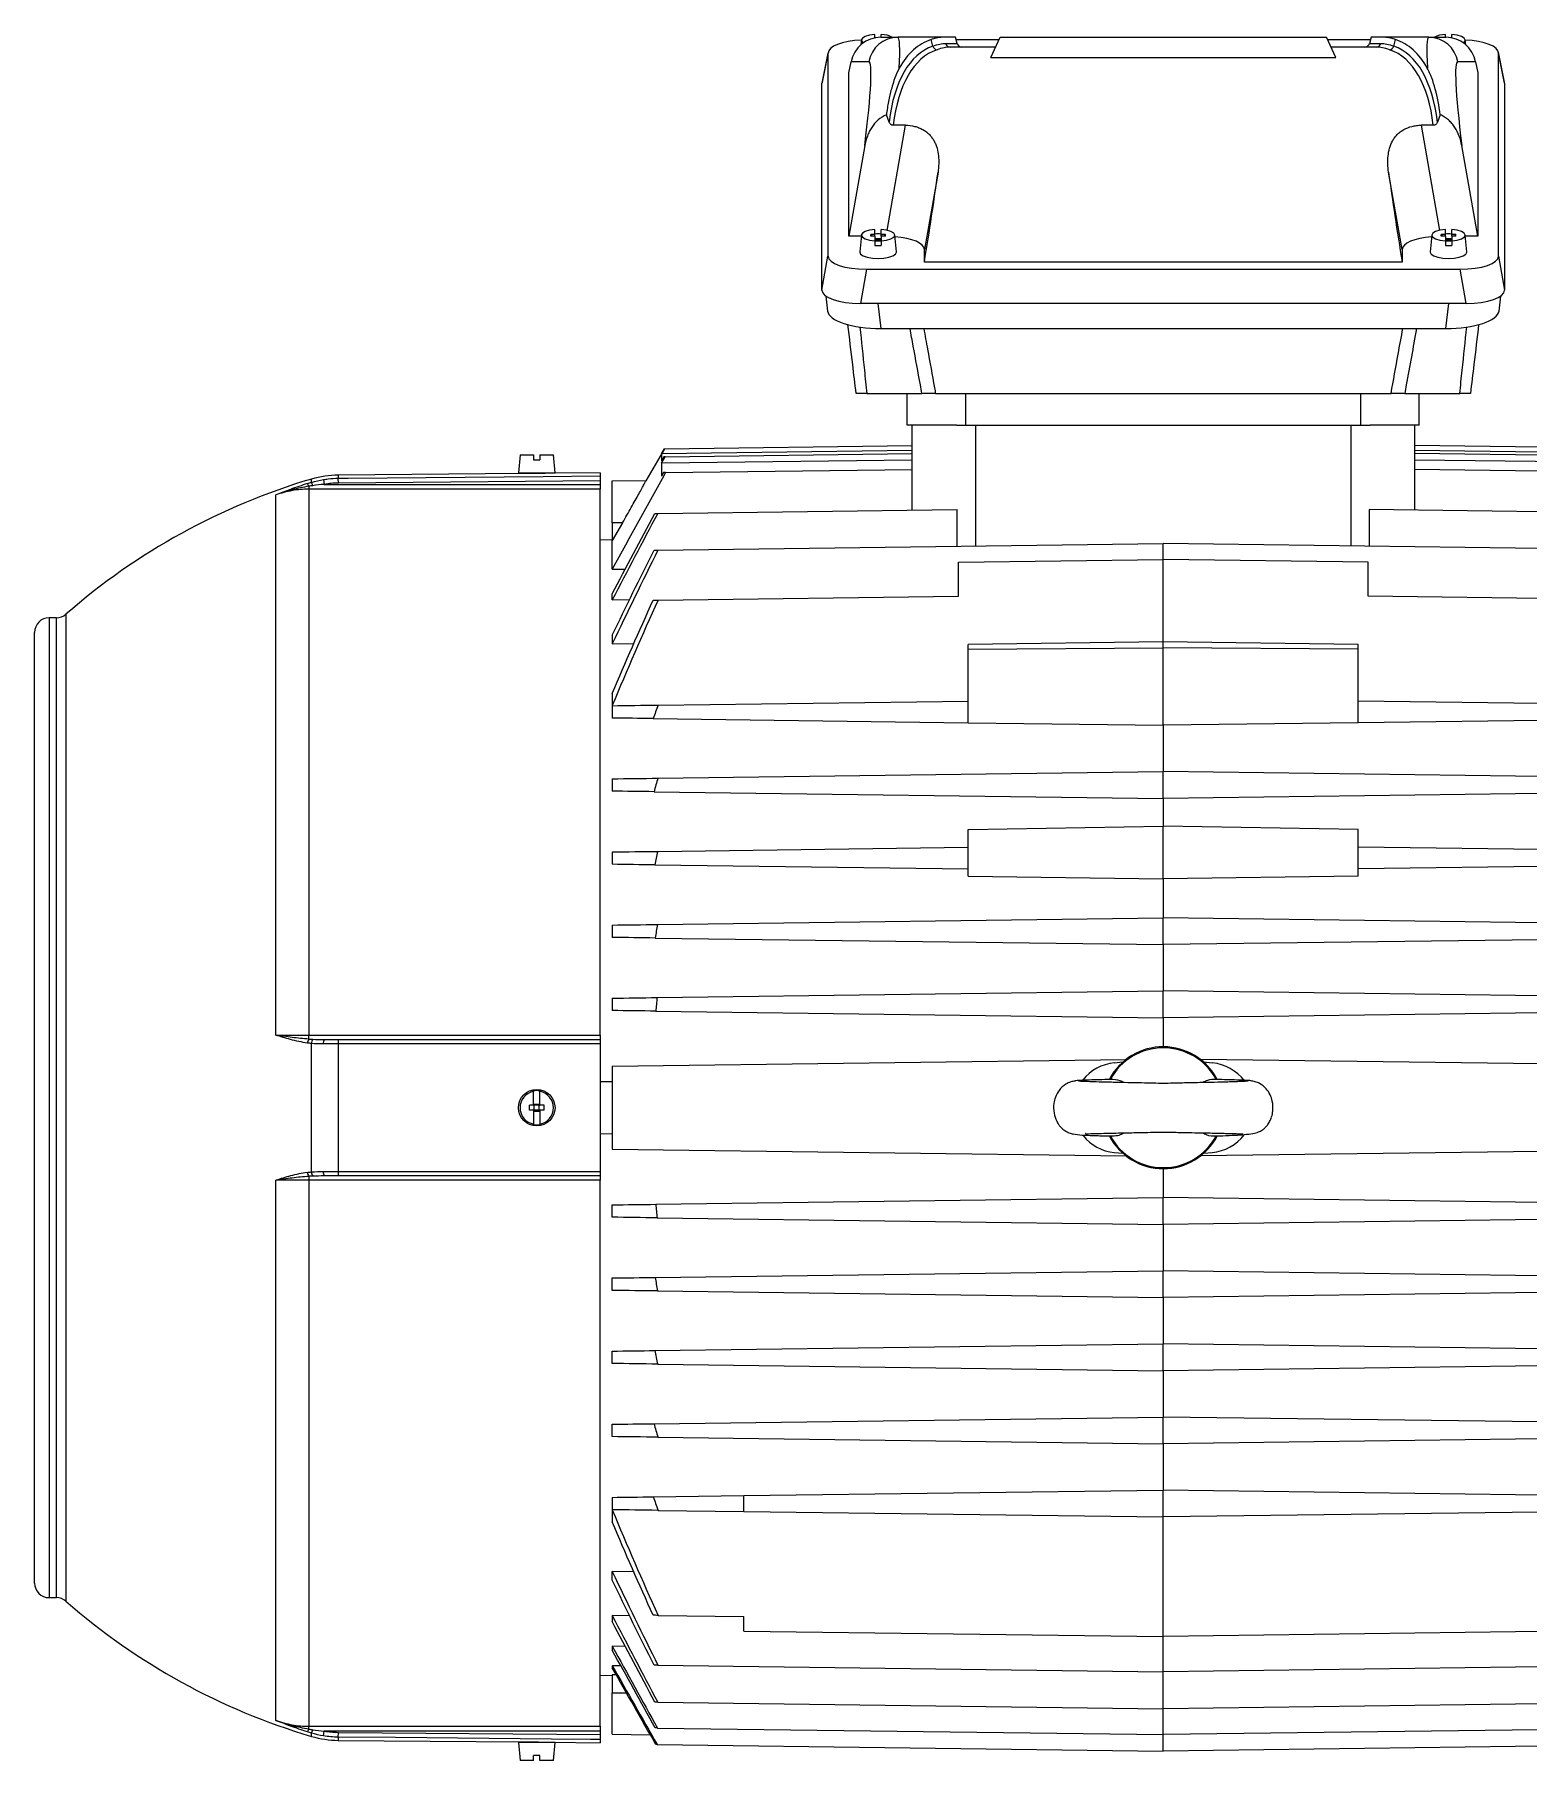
# Model space of a CAD drawing. Extents: x 49 to 1991, y 37 to 1201.
# Drawn here: x 1062.6 to 1368.9, y 36.6 to 390.7 of the extents above; entities that cross this region are included whole.
import ezdxf

# ---------------------------------------------------------------- set-up
doc = ezdxf.new("R2010")
doc.units = 0
doc.layers.get('0').update_dxf_attribs({"linetype": 'CONTINUOUS'})

msp = doc.modelspace()

# ---------------------------------------------------------------- linework, layer by layer
at = {"color": 7, "linetype": 'CONTINUOUS'}
for p, q in [((1232.13, 389.57), (1232.03, 388.56)), ((1234.9, 389.99), (1234.9, 390.68)), ((1236.11, 390.11), (1239.58, 390.11)), ((1236.2, 390.11), (1236.2, 390.68)), ((1248.97, 390.11), (1239.58, 390.11)), ((1246.78, 388.3), (1246.45, 389.65)), ((1251.45, 390.11), (1248.97, 390.11)), ((1251.78, 388.85), (1251.45, 390.11)), ((1260.32, 389.57), (1251.59, 389.57)), ((1258.66, 386), (1260.57, 390.11)), ((1260.57, 390.11), (1327.53, 390.11)), ((1329.45, 386), (1327.53, 390.11)), ((1336.51, 389.57), (1327.78, 389.57)), ((1336.65, 390.11), (1336.32, 388.85)), ((1339.14, 390.11), (1336.65, 390.11)), ((1348.52, 390.11), (1339.14, 390.11)), ((1341.32, 388.3), (1341.65, 389.65)), ((1348.52, 390.11), (1351.99, 390.11)), ((1351.9, 390.11), (1351.9, 390.68)), ((1353.2, 389.99), (1353.2, 390.68)), ((1356.07, 388.56), (1355.97, 389.57)), ((1225.28, 386.87), (1224.05, 380.72)), ((1225.3, 387.06), (1224.07, 380.91)), ((1225.28, 386.87), (1225.28, 345.22)), ((1249.41, 388.85), (1251.78, 388.85)), ((1259.64, 388.11), (1250.33, 388.11)), ((1258.66, 386), (1329.45, 386)), ((1337.77, 388.11), (1328.46, 388.11)), ((1336.32, 388.85), (1338.69, 388.85)), ((1364.03, 380.91), (1362.8, 387.06)), ((1362.82, 345.22), (1362.82, 386.87)), ((1364.05, 380.72), (1362.82, 386.87)), ((1229.55, 382.81), (1230.01, 385.09)), ((1229.55, 349.29), (1229.55, 382.81)), ((1233.67, 385.09), (1230.01, 385.09)), ((1358.09, 385.09), (1354.43, 385.09)), ((1358.09, 385.09), (1358.55, 382.81)), ((1358.55, 382.81), (1358.55, 349.29)), ((1224.05, 338.22), (1224.05, 380.72)), ((1364.05, 380.72), (1364.05, 338.22)), ((1237.83, 372.72), (1237.26, 374.22)), ((1237.39, 350.51), (1241.19, 372.07)), ((1241.19, 372.07), (1238.67, 372.07)), ((1349.43, 372.07), (1346.91, 372.07)), ((1346.91, 372.07), (1350.71, 350.51)), ((1350.84, 374.22), (1350.27, 372.72)), ((1232.84, 367.93), (1229.55, 349.29)), ((1358.55, 349.29), (1355.26, 367.93)), ((1247.85, 362.46), (1245.05, 346.59)), ((1343.05, 346.59), (1340.25, 362.46)), ((1234.9, 349.69), (1234.9, 350.67)), ((1236.2, 349.69), (1236.2, 350.67)), ((1351.9, 349.69), (1351.9, 350.67)), ((1353.2, 349.69), (1353.2, 350.67)), ((1232.1, 349.29), (1229.55, 349.29)), ((1232.13, 349.55), (1231.8, 346.08)), ((1234.9, 349.69), (1234.05, 349.69)), ((1234.05, 349.35), (1234.05, 349.69)), ((1234.05, 349.69), (1234.34, 349.35)), ((1234.9, 349.35), (1234.05, 349.35)), ((1234.9, 349.35), (1234.9, 349.69)), ((1234.9, 349.35), (1234.9, 348.37)), ((1234.9, 348.75), (1235.05, 348.75)), ((1234.9, 348.69), (1235.05, 348.51)), ((1234.9, 348.41), (1235.05, 348.41)), ((1234.9, 348.37), (1234.9, 347.4)), ((1235.05, 348.82), (1236.05, 348.82)), ((1235.05, 348.75), (1235.05, 348.82)), ((1235.05, 348.75), (1235.05, 348.51)), ((1235.05, 348.41), (1235.05, 348.51)), ((1236.05, 348.51), (1235.05, 348.51)), ((1235.05, 348.34), (1235.05, 348.41)), ((1235.05, 348.34), (1236.05, 348.34)), ((1236.05, 348.75), (1236.05, 348.82)), ((1236.05, 348.75), (1236.05, 348.51)), ((1236.05, 348.75), (1236.2, 348.75)), ((1236.2, 348.69), (1236.05, 348.51)), ((1236.05, 348.41), (1236.05, 348.51)), ((1236.05, 348.34), (1236.05, 348.41)), ((1236.05, 348.41), (1236.2, 348.41)), ((1237.05, 349.69), (1236.2, 349.69)), ((1236.2, 349.35), (1236.2, 349.69)), ((1236.2, 349.35), (1236.2, 348.37)), ((1237.05, 349.35), (1236.2, 349.35)), ((1236.2, 348.37), (1236.2, 347.4)), ((1237.05, 349.69), (1236.76, 349.35)), ((1237.05, 349.35), (1237.05, 349.69)), ((1239.3, 346.08), (1238.97, 349.55)), ((1349.13, 349.55), (1348.8, 346.08)), ((1351.9, 349.69), (1351.05, 349.69)), ((1351.05, 349.35), (1351.05, 349.69)), ((1351.05, 349.69), (1351.34, 349.35)), ((1351.9, 349.35), (1351.05, 349.35)), ((1351.9, 349.35), (1351.9, 349.69)), ((1351.9, 349.35), (1351.9, 348.37)), ((1351.9, 348.75), (1352.05, 348.75)), ((1351.9, 348.69), (1352.05, 348.51)), ((1351.9, 348.41), (1352.05, 348.41)), ((1351.9, 348.37), (1351.9, 347.4)), ((1352.05, 348.82), (1353.05, 348.82)), ((1352.05, 348.75), (1352.05, 348.82)), ((1352.05, 348.75), (1352.05, 348.51)), ((1352.05, 348.41), (1352.05, 348.51)), ((1353.05, 348.51), (1352.05, 348.51)), ((1352.05, 348.34), (1352.05, 348.41)), ((1352.05, 348.34), (1353.05, 348.34)), ((1353.05, 348.75), (1353.05, 348.82)), ((1353.05, 348.75), (1353.05, 348.51)), ((1353.05, 348.75), (1353.2, 348.75)), ((1353.2, 348.69), (1353.05, 348.51)), ((1353.05, 348.41), (1353.05, 348.51)), ((1353.05, 348.34), (1353.05, 348.41)), ((1353.05, 348.41), (1353.2, 348.41)), ((1354.05, 349.69), (1353.2, 349.69)), ((1353.2, 349.35), (1353.2, 349.69)), ((1353.2, 349.35), (1353.2, 348.37)), ((1354.05, 349.35), (1353.2, 349.35)), ((1353.2, 348.37), (1353.2, 347.4)), ((1354.05, 349.69), (1353.76, 349.35)), ((1354.05, 349.35), (1354.05, 349.69)), ((1356.3, 346.08), (1355.97, 349.55)), ((1358.55, 349.29), (1356, 349.29)), ((1224.05, 338.22), (1225.28, 345.22)), ((1245.05, 343.99), (1245.05, 346.59)), ((1343.05, 343.99), (1245.05, 343.99)), ((1343.05, 346.59), (1343.05, 343.99)), ((1362.82, 345.22), (1364.05, 338.22)), ((1233.16, 342.53), (1231.93, 335.53)), ((1233.16, 342.53), (1354.94, 342.53)), ((1356.17, 335.53), (1354.94, 342.53)), ((1224.83, 337.04), (1225.19, 333.95)), ((1362.91, 333.95), (1363.27, 337.04)), ((1356.17, 335.53), (1231.93, 335.53)), ((1235.52, 335.53), (1236.12, 330.36)), ((1351.98, 330.36), (1352.58, 335.53)), ((1236.12, 330.36), (1351.98, 330.36)), ((1233.26, 317.04), (1244.54, 317.04)), ((1241.55, 310.54), (1241.55, 317.04)), ((1247.34, 317.04), (1340.76, 317.04)), ((1253.55, 310.54), (1253.55, 317.04)), ((1334.55, 310.54), (1334.55, 317.04)), ((1343.56, 317.04), (1354.85, 317.04)), ((1346.55, 310.54), (1346.55, 317.04)), ((1251.63, 310.54), (1241.55, 310.54)), ((1242.55, 293.14), (1242.55, 310.54)), ((1251.63, 310.54), (1255.55, 310.54)), ((1255.55, 310.54), (1332.55, 310.54)), ((1255.55, 310.54), (1255.55, 285.77)), ((1332.55, 310.54), (1336.47, 310.54)), ((1332.55, 285.77), (1332.55, 310.54)), ((1346.55, 310.54), (1336.47, 310.54)), ((1345.55, 310.54), (1345.55, 293.14)), ((1191.75, 305.72), (1187.95, 299.15)), ((1191.16, 304.68), (1191.74, 305.7)), ((1242.55, 305.35), (1191.16, 304.68)), ((1191.16, 304.68), (1191.16, 303.22)), ((1191.74, 305.7), (1242.55, 306.36)), ((1191.88, 304.04), (1242.55, 304.71)), ((1396.36, 305.7), (1345.55, 306.36)), ((1396.94, 304.68), (1345.55, 305.35)), ((1396.22, 304.04), (1345.55, 304.71)), ((1162.12, 304.44), (1161.8, 300.74)), ((1162.12, 304.44), (1164.9, 304.44)), ((1164.9, 304.44), (1164.9, 303.44)), ((1164.9, 303.44), (1166.2, 303.44)), ((1166.2, 304.44), (1166.2, 303.44)), ((1166.2, 304.44), (1168.98, 304.44)), ((1169.3, 300.74), (1168.98, 304.44)), ((1191.62, 304.04), (1191.16, 303.22)), ((1191.16, 302.77), (1191.88, 304.04)), ((1242.55, 303.34), (1191.16, 302.77)), ((1191.16, 302.77), (1191.16, 300.1)), ((1191.99, 300.81), (1242.55, 301.48)), ((1396.94, 302.77), (1345.55, 303.34)), ((1396.11, 300.81), (1345.55, 301.48)), ((1118.82, 298.01), (1118.82, 297.42)), ((1118.82, 297.42), (1118.82, 185.42)), ((1178.55, 297.42), (1118.82, 297.42)), ((1119.34, 298.82), (1119.34, 299.5)), ((1121.79, 299.39), (1121.95, 298.41)), ((1121.95, 298.41), (1178.55, 298.41)), ((1162.59, 300.65), (1124.85, 300.32)), ((1124.85, 300.32), (1124.85, 299.66)), ((1124.86, 298.66), (1124.85, 299.66)), ((1178.55, 299.13), (1124.86, 298.66)), ((1161.8, 300.74), (1169.3, 300.74)), ((1178.55, 300.79), (1168.51, 300.7)), ((1178.55, 300.79), (1178.55, 300.13)), ((1178.55, 299.13), (1178.55, 298.41)), ((1178.55, 298.41), (1178.55, 297.42)), ((1178.55, 185.42), (1178.55, 297.42)), ((1188.01, 299.15), (1181.05, 299.06)), ((1191.55, 300.81), (1191.16, 300.1)), ((1112.05, 185.43), (1112.05, 296.23)), ((1183.16, 290.54), (1181.05, 286.88)), ((1181.05, 290.54), (1181.05, 286.88)), ((1183.16, 290.54), (1181.05, 290.54)), ((1190.36, 292.46), (1251.8, 293.26)), ((1251.8, 285.72), (1251.8, 293.26)), ((1336.3, 293.26), (1336.3, 285.72)), ((1397.74, 292.46), (1336.3, 293.26)), ((1178.55, 287.02), (1181.05, 287.07)), ((1181.05, 281), (1181.05, 286.88)), ((1190.41, 284.92), (1294.05, 286.27)), ((1294.05, 283.02), (1294.05, 286.27)), ((1397.69, 284.92), (1294.05, 286.27)), ((1181.05, 281), (1183.73, 281.04)), ((1252.05, 282.47), (1294.05, 283.02)), ((1252.05, 275.47), (1252.05, 282.47)), ((1294.05, 266.11), (1294.05, 283.02)), ((1336.05, 282.47), (1294.05, 283.02)), ((1336.05, 275.47), (1336.05, 282.47)), ((1181.05, 274.72), (1181.05, 275.96)), ((1181.05, 274.72), (1184.63, 274.77)), ((1190.44, 274.67), (1252.05, 275.47)), ((1397.66, 274.67), (1336.05, 275.47)), ((1067.03, 271.04), (1065.55, 271.04)), ((1065.55, 271.04), (1065.55, 70.04)), ((1067.03, 170.54), (1067.03, 271.04)), ((1069, 271.78), (1069, 170.54)), ((1062.55, 73.04), (1062.55, 268.04)), ((1181.05, 267.45), (1181.05, 265.69)), ((1181.05, 265.69), (1185.54, 265.75)), ((1294.05, 266.11), (1254.05, 265.59)), ((1254.05, 264.6), (1254.05, 265.59)), ((1334.05, 265.59), (1294.05, 266.11)), ((1294.05, 264.86), (1294.05, 266.11)), ((1334.05, 264.6), (1334.05, 265.59)), ((1254.05, 264.6), (1294.05, 264.86)), ((1254.05, 249.51), (1254.05, 264.6)), ((1334.05, 264.6), (1294.05, 264.86)), ((1294.05, 248.99), (1294.05, 264.86)), ((1334.05, 249.51), (1334.05, 264.6)), ((1181.05, 255.5), (1181.05, 253.03)), ((1181.05, 253.01), (1181.05, 250.47)), ((1190.44, 253.13), (1254.05, 253.96)), ((1397.66, 253.13), (1334.05, 253.96)), ((1189.45, 250.36), (1254.05, 249.51)), ((1254.05, 249.51), (1294.05, 248.99)), ((1334.05, 249.51), (1294.05, 248.99)), ((1294.05, 248.99), (1294.05, 239.49)), ((1398.65, 250.36), (1334.05, 249.51)), ((1181.05, 238.01), (1181.05, 235.47)), ((1190.41, 238.13), (1294.05, 239.49)), ((1294.05, 233.99), (1294.05, 239.49)), ((1397.69, 238.13), (1294.05, 239.49)), ((1189.6, 235.36), (1294.05, 233.99)), ((1398.5, 235.36), (1294.05, 233.99)), ((1294.05, 233.99), (1294.05, 228.31)), ((1254.05, 227.6), (1294.05, 228.31)), ((1254.05, 218.05), (1254.05, 227.6)), ((1334.05, 227.6), (1294.05, 228.31)), ((1294.05, 217.49), (1294.05, 228.31)), ((1334.05, 218.05), (1334.05, 227.6)), ((1190.36, 223.13), (1254.05, 223.96)), ((1397.74, 223.13), (1334.05, 223.96)), ((1181.05, 223.01), (1181.05, 220.47)), ((1189.74, 220.35), (1254.05, 219.51)), ((1398.36, 220.35), (1334.05, 219.51)), ((1254.05, 218.05), (1294.05, 217.49)), ((1334.05, 218.05), (1294.05, 217.49)), ((1294.05, 217.49), (1294.05, 209.49)), ((1190.3, 208.13), (1294.05, 209.49)), ((1294.05, 203.99), (1294.05, 209.49)), ((1397.8, 208.13), (1294.05, 209.49)), ((1181.05, 208.01), (1181.05, 205.47)), ((1189.86, 205.35), (1294.05, 203.99)), ((1398.24, 205.35), (1294.05, 203.99)), ((1294.05, 203.99), (1294.05, 194.49)), ((1181.05, 193.01), (1181.05, 190.47)), ((1190.23, 193.13), (1294.05, 194.49)), ((1294.05, 188.99), (1294.05, 194.49)), ((1397.87, 193.13), (1294.05, 194.49)), ((1189.97, 190.35), (1294.05, 188.99)), ((1398.13, 190.35), (1294.05, 188.99)), ((1294.05, 188.99), (1294.05, 183.04)), ((1118.82, 184.62), (1118.82, 185.42)), ((1118.82, 185.42), (1178.55, 185.42)), ((1124.86, 184.54), (1178.55, 184.54)), ((1178.55, 185.42), (1178.55, 184.54)), ((1119.34, 157.37), (1119.34, 183.71)), ((1124.85, 183.64), (1124.85, 157.44)), ((1178.55, 183.64), (1178.55, 157.44)), ((1181.05, 179.06), (1286.42, 180.44)), ((1181.05, 179.06), (1181.05, 162.02)), ((1285.72, 179.86), (1284, 179.71)), ((1407.05, 179.06), (1301.68, 180.44)), ((1304.1, 179.71), (1302.38, 179.86)), ((1164.9, 173.9), (1164.9, 173.99)), ((1164.9, 171.04), (1164.9, 173.9)), ((1166.2, 173.9), (1166.2, 173.99)), ((1166.2, 171.04), (1166.2, 173.9)), ((1181.05, 175.85), (1178.55, 175.86)), ((1067.03, 70.04), (1067.03, 170.54)), ((1069, 170.54), (1069, 69.3)), ((1164.9, 171.04), (1164.05, 171.04)), ((1164.05, 170.04), (1164.05, 171.04)), ((1164.9, 170.04), (1164.05, 170.04)), ((1164.9, 171.04), (1165.05, 171.04)), ((1164.9, 170.04), (1164.9, 167.17)), ((1164.9, 170.04), (1165.05, 170.04)), ((1165.05, 171.24), (1166.05, 171.24)), ((1165.05, 171.04), (1165.05, 171.24)), ((1165.05, 170.04), (1165.05, 171.04)), ((1166.05, 171.04), (1165.05, 171.04)), ((1165.05, 169.84), (1165.05, 170.04)), ((1166.05, 170.04), (1165.05, 170.04)), ((1166.05, 171.04), (1166.05, 171.24)), ((1166.05, 170.04), (1166.05, 171.04)), ((1166.05, 171.04), (1166.2, 171.04)), ((1166.05, 169.84), (1166.05, 170.04)), ((1166.05, 170.04), (1166.2, 170.04)), ((1167.05, 171.04), (1166.2, 171.04)), ((1167.05, 170.04), (1166.2, 170.04)), ((1166.2, 170.04), (1166.2, 167.17)), ((1167.05, 170.04), (1167.05, 171.04)), ((1164.9, 167.17), (1164.9, 167.09)), ((1165.05, 169.84), (1166.05, 169.84)), ((1166.2, 167.17), (1166.2, 167.09)), ((1178.55, 165.21), (1181.05, 165.23)), ((1181.05, 162.02), (1286.42, 160.64)), ((1284, 161.37), (1285.72, 161.22)), ((1407.05, 162.02), (1301.68, 160.64)), ((1302.38, 161.22), (1304.1, 161.37)), ((1118.82, 156.46), (1118.82, 155.65)), ((1178.55, 156.54), (1124.86, 156.54)), ((1178.55, 156.54), (1178.55, 155.65)), ((1294.05, 158.04), (1294.05, 152.09)), ((1112.05, 44.85), (1112.05, 155.65)), ((1178.55, 155.65), (1118.82, 155.65)), ((1118.82, 155.65), (1118.82, 43.66)), ((1178.55, 43.66), (1178.55, 155.65)), ((1181.05, 148.07), (1181.05, 150.61)), ((1189.97, 150.73), (1294.05, 152.09)), ((1294.05, 146.59), (1294.05, 152.09)), ((1398.13, 150.73), (1294.05, 152.09)), ((1190.23, 147.95), (1294.05, 146.59)), ((1397.87, 147.95), (1294.05, 146.59)), ((1294.05, 146.59), (1294.05, 137.09)), ((1181.05, 133.07), (1181.05, 135.61)), ((1189.86, 135.72), (1294.05, 137.09)), ((1294.05, 131.59), (1294.05, 137.09)), ((1398.24, 135.72), (1294.05, 137.09)), ((1190.3, 132.95), (1294.05, 131.59)), ((1397.8, 132.95), (1294.05, 131.59)), ((1294.05, 131.59), (1294.05, 122.09)), ((1181.05, 118.07), (1181.05, 120.61)), ((1189.74, 120.72), (1294.05, 122.09)), ((1294.05, 116.59), (1294.05, 122.09)), ((1398.36, 120.72), (1294.05, 122.09)), ((1190.36, 117.95), (1294.05, 116.59)), ((1397.74, 117.95), (1294.05, 116.59)), ((1294.05, 116.59), (1294.05, 107.09)), ((1189.6, 105.72), (1294.05, 107.09)), ((1294.05, 101.59), (1294.05, 107.09)), ((1398.5, 105.72), (1294.05, 107.09)), ((1181.05, 103.07), (1181.05, 105.61)), ((1190.41, 102.95), (1294.05, 101.59)), ((1397.69, 102.95), (1294.05, 101.59)), ((1294.05, 101.59), (1294.05, 92.09)), ((1208.05, 90.96), (1294.05, 92.09)), ((1294.05, 86.59), (1294.05, 92.09)), ((1380.05, 90.96), (1294.05, 92.09)), ((1181.05, 90.61), (1181.05, 88.07)), ((1189.45, 90.72), (1208.05, 90.96)), ((1208.05, 87.71), (1208.05, 90.96)), ((1181.05, 88.04), (1181.05, 85.58)), ((1190.44, 87.94), (1208.05, 87.71)), ((1208.05, 87.71), (1294.05, 86.59)), ((1380.05, 87.71), (1294.05, 86.59)), ((1294.05, 62.05), (1294.05, 86.59)), ((1185.54, 75.33), (1181.05, 75.38)), ((1181.05, 73.63), (1181.05, 75.38)), ((1065.55, 70.04), (1067.03, 70.04)), ((1184.63, 66.31), (1181.05, 66.36)), ((1181.05, 66.36), (1181.05, 65.12)), ((1190.44, 66.41), (1208.05, 66.18)), ((1208.05, 63.18), (1208.05, 66.18)), ((1208.05, 63.18), (1294.05, 62.05)), ((1380.05, 63.18), (1294.05, 62.05)), ((1294.05, 54.8), (1294.05, 62.05)), ((1183.73, 60.03), (1181.05, 60.07)), ((1181.05, 60.07), (1181.05, 59.24)), ((1181.05, 54.01), (1178.55, 54.06)), ((1182.82, 56.05), (1181.05, 56.07)), ((1181.05, 56.07), (1181.05, 55.61)), ((1181.86, 54.19), (1181.05, 54.2)), ((1181.05, 54.2), (1181.05, 50.54)), ((1190.41, 56.16), (1294.05, 54.8)), ((1397.69, 56.16), (1294.05, 54.8)), ((1294.05, 47.26), (1294.05, 54.8)), ((1181.05, 50.54), (1183.93, 50.54)), ((1190.36, 48.62), (1294.05, 47.26)), ((1397.74, 48.62), (1294.05, 47.26)), ((1294.05, 41.94), (1294.05, 47.26)), ((1118.82, 43.66), (1178.55, 43.66)), ((1118.82, 43.06), (1118.82, 43.66)), ((1121.79, 41.68), (1121.95, 42.67)), ((1178.55, 42.67), (1121.95, 42.67)), ((1178.55, 43.66), (1178.55, 42.67)), ((1178.55, 42.67), (1178.55, 41.94)), ((1190.3, 43.3), (1294.05, 41.94)), ((1397.8, 43.3), (1294.05, 41.94)), ((1119.34, 41.58), (1119.34, 42.25)), ((1124.85, 41.42), (1124.86, 42.41)), ((1124.85, 41.42), (1124.85, 40.76)), ((1124.85, 40.76), (1162.55, 40.43)), ((1124.86, 42.41), (1178.55, 41.94)), ((1161.8, 40.34), (1162.12, 36.64)), ((1165.55, 40.34), (1161.8, 40.34)), ((1169.3, 40.34), (1165.55, 40.34)), ((1168.52, 40.38), (1178.55, 40.29)), ((1168.98, 36.64), (1169.3, 40.34)), ((1178.55, 40.95), (1178.55, 40.29)), ((1181.05, 42.02), (1188.84, 41.92)), ((1190.23, 39.92), (1294.05, 38.57)), ((1294.05, 38.57), (1294.05, 41.94)), ((1397.87, 39.92), (1294.05, 38.57)), ((1164.9, 36.64), (1162.12, 36.64)), ((1166.2, 37.64), (1164.9, 37.64)), ((1164.9, 36.64), (1164.9, 37.64)), ((1166.2, 36.64), (1166.2, 37.64)), ((1168.98, 36.64), (1166.2, 36.64))]:
    msp.add_line(p, q, dxfattribs=at)
at = {"color": 7, "linetype": 'CONTINUOUS', "flags": 128}
for points in [[(1234.9, 390.68), (1233.8, 390.54), (1232.91, 390.28), (1232.33, 389.93), (1232.12, 389.53), (1232.33, 389.14), (1232.55, 388.97)], [(1355.55, 388.97), (1355.77, 389.14), (1355.98, 389.53), (1355.77, 389.93), (1355.19, 390.28), (1354.3, 390.54), (1353.2, 390.68)], [(1234.9, 350.67), (1233.8, 350.52), (1232.91, 350.26), (1232.33, 349.91), (1232.12, 349.52), (1232.33, 349.12), (1232.91, 348.77), (1233.8, 348.51), (1234.9, 348.37)], [(1236.2, 348.37), (1237.3, 348.51), (1238.19, 348.77), (1238.77, 349.12), (1238.98, 349.52), (1238.77, 349.91), (1238.19, 350.26), (1237.3, 350.52), (1236.2, 350.67)], [(1351.9, 350.67), (1350.8, 350.52), (1349.91, 350.26), (1349.33, 349.91), (1349.12, 349.52), (1349.33, 349.12), (1349.91, 348.77), (1350.8, 348.51), (1351.9, 348.37)], [(1353.2, 348.37), (1354.3, 348.51), (1355.19, 348.77), (1355.77, 349.12), (1355.98, 349.52), (1355.77, 349.91), (1355.19, 350.26), (1354.3, 350.52), (1353.2, 350.67)], [(1231.8, 346.08), (1231.8, 346.04), (1231.98, 345.64), (1232.52, 345.29), (1233.35, 345), (1234.39, 344.82), (1235.55, 344.76), (1236.71, 344.82), (1237.75, 345), (1238.58, 345.29), (1239.12, 345.64), (1239.3, 346.04), (1239.3, 346.08)], [(1348.8, 346.08), (1348.8, 346.04), (1348.98, 345.64), (1349.52, 345.29), (1350.35, 345), (1351.39, 344.82), (1352.55, 344.76), (1353.71, 344.82), (1354.75, 345), (1355.58, 345.29), (1356.12, 345.64), (1356.3, 346.04), (1356.3, 346.08)], [(1191.74, 305.7), (1191.74, 305.7)], [(1124.85, 299.66), (1126.85, 299.67), (1134.85, 299.74), (1166.85, 300.03), (1178.55, 300.13)], [(1178.55, 183.64), (1176.55, 183.64), (1168.55, 183.64), (1136.55, 183.64), (1124.85, 183.64)], [(1124.85, 157.44), (1126.85, 157.44), (1134.85, 157.44), (1166.85, 157.44), (1178.55, 157.44)], [(1178.55, 40.95), (1176.55, 40.97), (1168.55, 41.04), (1136.55, 41.32), (1124.85, 41.42)]]:
    msp.add_lwpolyline(points, dxfattribs=at)
at = {"color": 7, "linetype": 'CONTINUOUS'}
msp.add_circle((1165.55, 170.54), 3.75, dxfattribs=at)
for centre, radius, start, end in [((1239.58, 384.12), 5.99, 90.0408, 170.6705), ((1236.15, 385.44), 5.24, 62.8977, 89.42), ((1348.52, 384.12), 5.99, 9.3295, 89.9592), ((1351.95, 385.44), 5.24, 90.58, 117.1023), ((1247.75, 388.57), 1.01, 195.7312, 264.2164), ((1250.35, 389.07), 0.962, 193.2799, 269.0569), ((1252.75, 389.11), 1, 195, 270), ((1335.35, 389.11), 1, 270, 345), ((1337.75, 389.07), 0.962, 270.9431, 346.7201), ((1340.35, 388.57), 1.01, 275.7836, 344.2688), ((1235.55, 339.6), 10.18, 86.34, 93.66), ((1235.55, 357.56), 10.18, 266.34, 273.66), ((1352.55, 339.6), 10.18, 86.34, 93.66), ((1352.55, 357.56), 10.18, 266.34, 273.66), ((1157.55, 170.54), 134.5, 106.5049, 131.1728), ((1117.44, 297.65), 1.42, 14.9533, 40.3173), ((1125.02, 280.32), 20, 90.5, 106.5049), ((1117.05, 297.47), 2.66, 14.6474, 30.5834), ((1065.55, 268.04), 3, 90, 180), ((1067.03, 274.04), 3, 270, 311.1728), ((1120.33, 183.62), 1.81, 146.6187, 174.3626), ((1120.89, 183.68), 1.55, 144.7345, 178.8783), ((1123.25, 183.84), 1.47, 151.7604, 187.8841), ((1149.52, 183.85), 24.68, 178.4001, 180.4877), ((1294.05, 170.54), 12.5, 27.704, 151.9746), ((1294.05, 170.54), 12.29, 28.1011, 151.8989), ((1284.8, 170.54), 9.21, 95, 142.0593), ((1303.3, 170.54), 9.21, 36.6482, 85), ((1165.55, 170.54), 3.43, 100.9358, 259.0642), ((1165.55, 170.54), 3.51, 79.3397, 100.6603), ((1165.55, 170.54), 3.43, 280.9358, 79.0642), ((1165.55, 170.54), 3.51, 259.3397, 280.6603), ((1284.8, 170.54), 9.21, 218.4824, 265), ((1294.05, 170.54), 12.5, 207.9119, 332.284), ((1294.05, 170.54), 12.29, 208.0983, 331.9017), ((1303.3, 170.54), 9.21, 275, 322.9169), ((1120.33, 157.45), 1.81, 185.6374, 213.3813), ((1120.89, 157.4), 1.55, 181.1217, 215.2655), ((1123.25, 157.24), 1.47, 172.1159, 208.2396), ((1149.52, 157.23), 24.68, 179.5123, 181.5999), ((1065.55, 73.04), 3, 180, 270), ((1067.03, 67.04), 3, 48.8272, 90), ((1157.55, 170.54), 134.5, 228.8272, 253.4951), ((1117.44, 43.43), 1.42, 319.6827, 345.0467), ((1117.05, 43.61), 2.66, 329.4166, 345.3526), ((1125.02, 60.76), 20, 253.4951, 269.5)]:
    msp.add_arc(centre, radius, start, end, dxfattribs=at)
for centre, major_axis, ratio, start_param, end_param in [((1233.41, 386.79), (8.12, -0.09), 0.341823, 1.733601, 3.145584), ((1235.9, 384.11), (4.47, 4.17), 0.965767, 0.802769, 2.209656), ((1232.78, 343.11), (6.81, 47), 0.051529, 5.765691, 6.290653), ((1263.52, 343.11), (-17.58, 46.36), 0.438201, 6.25792, 6.643505), ((1324.59, 343.11), (17.58, 46.36), 0.438201, 5.922866, 6.308451), ((1355.32, 343.11), (-6.81, 47), 0.051529, 6.275717, 6.800679), ((1352.2, 384.11), (4.47, -4.17), 0.965767, 0.931936, 2.338824), ((1354.69, 386.79), (8.12, 0.09), 0.341823, 6.279194, 7.691177), ((1263.8, 342.85), (-17.21, 45.38), 0.438201, 6.27378, 6.982569), ((1264.67, 343.11), (-17.37, 44.33), 0.445399, 6.265682, 6.982101), ((1323.43, 343.11), (17.37, 44.33), 0.445399, 5.584269, 6.300688), ((1324.3, 342.85), (17.21, 45.38), 0.438201, 5.583802, 6.292591), ((1226.87, 344.09), (6.82, 41), 0.05869, 5.342681, 6.292944), ((1361.23, 344.09), (-6.82, 41), 0.05869, 6.273426, 7.22369), ((1232.17, 380.63), (8.12, -0.09), 0.341823, 3.077284, 3.145584), ((1355.93, 380.63), (8.12, 0.09), 0.341823, 6.279194, 6.347494), ((1242.19, 343.11), (7.48, 45), 0.05869, 4.741691, 5.166662), ((1345.91, 343.11), (-7.48, 45), 0.05869, 1.116523, 1.541494), ((1236.93, 346.51), (8.12, 0.09), 0.341823, 6.279194, 7.591134), ((1351.17, 346.51), (8.12, -0.09), 0.341823, 1.833644, 3.145584), ((1233.41, 345.31), (8.12, 0.09), 0.341823, 3.137601, 4.678239), ((1354.69, 345.31), (8.12, -0.09), 0.341823, 4.746539, 6.287177), ((1232.17, 338.31), (8.12, 0.09), 0.341823, 3.137601, 4.678239), ((1355.93, 338.31), (8.12, -0.09), 0.341823, 4.746539, 6.287177), ((1236.24, 334.15), (11.06, 0.05), 0.341994, 3.179881, 4.700015), ((1351.86, 334.15), (11.06, -0.05), 0.341994, 4.724763, 6.244897)]:
    msp.add_ellipse(centre, major_axis=major_axis, ratio=ratio, start_param=start_param, end_param=end_param, dxfattribs=at)
for points in [[(1248.97, 390.11), (1248.24, 390.11), (1247.4, 389.95), (1246.45, 389.65)], [(1341.65, 389.65), (1340.7, 389.95), (1339.86, 390.11), (1339.14, 390.11)], [(1246.78, 388.3), (1247.78, 388.66), (1248.66, 388.85), (1249.41, 388.85)], [(1250.33, 388.11), (1249.56, 388.11), (1248.67, 387.92), (1247.65, 387.57)], [(1340.45, 387.57), (1339.43, 387.92), (1338.54, 388.11), (1337.77, 388.11)], [(1338.69, 388.85), (1339.44, 388.85), (1340.32, 388.66), (1341.32, 388.3)], [(1191.88, 304.04), (1191.79, 304.04), (1191.7, 304.04), (1191.62, 304.04)], [(1118.53, 298.57), (1117.34, 298.19), (1116.18, 297.79), (1115.03, 297.37)], [(1118.53, 298.57), (1118.8, 298.65), (1119.07, 298.74), (1119.34, 298.82)], [(1119.62, 298.14), (1119.35, 298.1), (1119.09, 298.06), (1118.82, 298.01)], [(1119.34, 298.82), (1120.14, 299.07), (1120.96, 299.26), (1121.79, 299.39)], [(1121.95, 298.41), (1121.17, 298.35), (1120.4, 298.26), (1119.62, 298.14)], [(1121.79, 299.39), (1122.12, 299.45), (1122.45, 299.49), (1122.78, 299.53)], [(1124.86, 298.66), (1123.88, 298.65), (1122.91, 298.57), (1121.95, 298.41)], [(1122.78, 299.53), (1123.46, 299.61), (1124.15, 299.65), (1124.85, 299.66)], [(1191.99, 300.81), (1188.33, 294.22), (1184.68, 287.62), (1181.05, 281)], [(1191.99, 300.81), (1191.84, 300.81), (1191.69, 300.81), (1191.55, 300.81)], [(1115.03, 297.37), (1114.03, 297), (1113.03, 296.62), (1112.05, 296.23)], [(1190.36, 292.46), (1187.23, 286.56), (1184.12, 280.65), (1181.05, 274.72)], [(1181.05, 275.96), (1183.92, 281.47), (1186.82, 286.97), (1189.74, 292.45)], [(1189.74, 292.45), (1189.94, 292.45), (1190.15, 292.45), (1190.36, 292.46)], [(1190.41, 284.92), (1187.23, 278.54), (1184.1, 272.14), (1181.05, 265.69)], [(1181.05, 267.45), (1183.84, 273.29), (1186.7, 279.11), (1189.6, 284.91)], [(1189.6, 284.91), (1189.87, 284.91), (1190.14, 284.91), (1190.41, 284.92)], [(1190.44, 274.67), (1187.19, 267.51), (1184.04, 260.31), (1181.05, 253.03)], [(1181.05, 255.5), (1183.74, 261.93), (1186.55, 268.31), (1189.45, 274.65)], [(1189.45, 274.65), (1189.77, 274.66), (1190.1, 274.66), (1190.44, 274.67)], [(1181.05, 253.01), (1184.04, 253.05), (1187.18, 253.09), (1190.44, 253.13)], [(1190.44, 253.13), (1190.1, 252.21), (1189.77, 251.28), (1189.45, 250.36)], [(1189.45, 250.36), (1186.55, 250.4), (1183.74, 250.43), (1181.05, 250.47)], [(1181.05, 238.01), (1184.1, 238.05), (1187.23, 238.09), (1190.41, 238.13)], [(1190.41, 238.13), (1190.14, 237.21), (1189.87, 236.28), (1189.6, 235.36)], [(1189.6, 235.36), (1186.7, 235.39), (1183.84, 235.43), (1181.05, 235.47)], [(1181.05, 223.01), (1184.12, 223.05), (1187.23, 223.09), (1190.36, 223.13)], [(1190.36, 223.13), (1190.15, 222.21), (1189.94, 221.28), (1189.74, 220.35)], [(1189.74, 220.35), (1186.82, 220.39), (1183.92, 220.43), (1181.05, 220.47)], [(1181.05, 208.01), (1184.12, 208.05), (1187.21, 208.09), (1190.3, 208.13)], [(1189.86, 205.35), (1186.91, 205.39), (1183.97, 205.43), (1181.05, 205.47)], [(1190.3, 208.13), (1190.15, 207.21), (1190, 206.28), (1189.86, 205.35)], [(1181.05, 193.01), (1184.11, 193.05), (1187.17, 193.09), (1190.23, 193.13)], [(1190.23, 193.13), (1190.14, 192.2), (1190.05, 191.28), (1189.97, 190.35)], [(1189.97, 190.35), (1187, 190.39), (1184.02, 190.43), (1181.05, 190.47)], [(1115.03, 184.54), (1114.03, 184.81), (1113.03, 185.11), (1112.05, 185.43)], [(1118.53, 183.8), (1117.34, 183.97), (1116.18, 184.23), (1115.03, 184.54)], [(1118.82, 184.62), (1119.09, 184.6), (1119.35, 184.59), (1119.62, 184.58)], [(1119.62, 184.58), (1120.4, 184.54), (1121.17, 184.54), (1121.95, 184.54)], [(1121.95, 184.54), (1122.91, 184.54), (1123.88, 184.54), (1124.86, 184.54)], [(1119.34, 183.71), (1119.07, 183.74), (1118.8, 183.76), (1118.53, 183.8)], [(1121.79, 183.64), (1120.96, 183.64), (1120.14, 183.65), (1119.34, 183.71)], [(1124.85, 183.64), (1123.82, 183.64), (1122.8, 183.64), (1121.79, 183.64)], [(1115.03, 156.54), (1114.03, 156.27), (1113.03, 155.96), (1112.05, 155.65)], [(1118.53, 157.27), (1117.34, 157.11), (1116.18, 156.85), (1115.03, 156.54)], [(1118.53, 157.27), (1118.8, 157.31), (1119.07, 157.34), (1119.34, 157.37)], [(1119.62, 156.5), (1119.35, 156.49), (1119.09, 156.47), (1118.82, 156.46)], [(1119.34, 157.37), (1120.14, 157.43), (1120.96, 157.44), (1121.79, 157.44)], [(1121.95, 156.54), (1121.17, 156.54), (1120.4, 156.53), (1119.62, 156.5)], [(1121.79, 157.44), (1122.12, 157.44), (1122.45, 157.44), (1122.78, 157.44)], [(1124.86, 156.54), (1123.88, 156.54), (1122.91, 156.54), (1121.95, 156.54)], [(1122.78, 157.44), (1123.46, 157.44), (1124.15, 157.44), (1124.85, 157.44)], [(1181.05, 150.61), (1184.02, 150.65), (1187, 150.69), (1189.97, 150.73)], [(1189.97, 150.73), (1190.05, 149.8), (1190.14, 148.87), (1190.23, 147.95)], [(1190.23, 147.95), (1187.17, 147.99), (1184.11, 148.03), (1181.05, 148.07)], [(1181.05, 135.61), (1183.97, 135.65), (1186.91, 135.69), (1189.86, 135.72)], [(1189.86, 135.72), (1190, 134.8), (1190.15, 133.87), (1190.3, 132.95)], [(1190.3, 132.95), (1187.21, 132.99), (1184.12, 133.03), (1181.05, 133.07)], [(1181.05, 120.61), (1183.92, 120.65), (1186.82, 120.68), (1189.74, 120.72)], [(1189.74, 120.72), (1189.94, 119.8), (1190.15, 118.87), (1190.36, 117.95)], [(1190.36, 117.95), (1187.23, 117.99), (1184.12, 118.03), (1181.05, 118.07)], [(1181.05, 105.61), (1183.84, 105.65), (1186.7, 105.68), (1189.6, 105.72)], [(1190.41, 102.95), (1187.23, 102.99), (1184.1, 103.03), (1181.05, 103.07)], [(1189.6, 105.72), (1189.87, 104.79), (1190.14, 103.87), (1190.41, 102.95)], [(1181.05, 90.61), (1183.74, 90.64), (1186.55, 90.68), (1189.45, 90.72)], [(1189.45, 90.72), (1189.77, 89.79), (1190.1, 88.87), (1190.44, 87.94)], [(1190.44, 87.94), (1187.18, 87.99), (1184.04, 88.03), (1181.05, 88.07)], [(1181.05, 88.04), (1184.04, 80.77), (1187.18, 73.57), (1190.44, 66.41)], [(1189.45, 66.42), (1186.55, 72.77), (1183.74, 79.15), (1181.05, 85.58)], [(1181.05, 75.38), (1184.1, 68.94), (1187.23, 62.54), (1190.41, 56.16)], [(1189.6, 56.17), (1186.7, 61.97), (1183.84, 67.78), (1181.05, 73.63)], [(1181.05, 66.36), (1184.12, 60.43), (1187.23, 54.52), (1190.36, 48.62)], [(1189.74, 48.63), (1186.82, 54.11), (1183.92, 59.6), (1181.05, 65.12)], [(1190.44, 66.41), (1190.1, 66.41), (1189.77, 66.42), (1189.45, 66.42)], [(1181.05, 60.07), (1184.12, 54.47), (1187.21, 48.88), (1190.3, 43.3)], [(1189.86, 43.31), (1186.91, 48.61), (1183.97, 53.92), (1181.05, 59.24)], [(1181.05, 56.07), (1184.11, 50.69), (1187.17, 45.31), (1190.23, 39.92)], [(1189.97, 39.93), (1187, 45.15), (1184.02, 50.38), (1181.05, 55.61)], [(1190.41, 56.16), (1190.14, 56.16), (1189.87, 56.17), (1189.6, 56.17)], [(1190.36, 48.62), (1190.15, 48.62), (1189.94, 48.63), (1189.74, 48.63)], [(1115.03, 43.71), (1114.03, 44.07), (1113.03, 44.45), (1112.05, 44.85)], [(1118.53, 42.51), (1117.34, 42.89), (1116.18, 43.29), (1115.03, 43.71)], [(1119.34, 42.25), (1119.07, 42.34), (1118.8, 42.42), (1118.53, 42.51)], [(1118.82, 43.06), (1119.09, 43.02), (1119.35, 42.98), (1119.62, 42.94)], [(1119.62, 42.94), (1120.4, 42.82), (1121.17, 42.73), (1121.95, 42.67)], [(1121.95, 42.67), (1122.91, 42.51), (1123.88, 42.42), (1124.86, 42.41)], [(1190.3, 43.3), (1190.15, 43.3), (1190, 43.3), (1189.86, 43.31)], [(1121.79, 41.68), (1120.96, 41.82), (1120.14, 42.01), (1119.34, 42.25)], [(1124.85, 41.42), (1123.82, 41.43), (1122.8, 41.52), (1121.79, 41.68)], [(1190.23, 39.92), (1190.14, 39.93), (1190.05, 39.93), (1189.97, 39.93)]]:
    msp.add_open_spline(points, degree=3, dxfattribs=at)
for points, knots in [([(1239.9, 383.78), (1239.57, 383.17), (1239.27, 382.49), (1238.73, 381.06), (1238.49, 380.29), (1238.06, 378.69), (1237.87, 377.84), (1237.53, 376.08), (1237.38, 375.16), (1237.26, 374.22)], [0, 0, 0, 0, 0.25, 0.25, 0.5, 0.5, 0.75, 0.75, 1, 1, 1, 1]), ([(1350.84, 374.22), (1350.6, 376.11), (1350.26, 377.86), (1349.62, 380.28), (1349.37, 381.05), (1348.97, 382.13), (1348.82, 382.48), (1348.52, 383.15), (1348.37, 383.47), (1348.2, 383.78)], [0, 0, 0, 0, 0.5, 0.5, 0.75, 0.75, 0.875, 0.875, 1, 1, 1, 1]), ([(1237.26, 374.22), (1236.63, 373.96), (1236.06, 373.6), (1235.31, 372.93), (1235.07, 372.69), (1234.64, 372.18), (1234.44, 371.91), (1234.07, 371.35), (1233.9, 371.06), (1233.61, 370.46), (1233.47, 370.16), (1233.13, 369.23), (1232.95, 368.59), (1232.84, 367.93)], [0, 0, 0, 0, 0.25, 0.25, 0.375, 0.375, 0.5, 0.5, 0.625, 0.625, 0.75, 0.75, 1, 1, 1, 1]), ([(1238.67, 372.07), (1238.48, 372.07), (1238.29, 372.14), (1238, 372.38), (1237.9, 372.55), (1237.83, 372.72)], [0, 0, 0, 0, 0.5, 0.5, 1, 1, 1, 1]), ([(1241.19, 372.07), (1241.82, 372.07), (1242.44, 372), (1243.35, 371.77), (1243.64, 371.68), (1244.2, 371.46), (1244.47, 371.33), (1244.98, 371.05), (1245.23, 370.88), (1245.68, 370.54), (1245.89, 370.35), (1246.27, 369.95), (1246.45, 369.74), (1246.77, 369.3), (1246.92, 369.08), (1247.17, 368.61), (1247.29, 368.37), (1247.49, 367.87), (1247.57, 367.62), (1247.79, 366.85), (1247.89, 366.32), (1248, 365.25), (1248.01, 364.7), (1247.98, 363.58), (1247.93, 363.02), (1247.85, 362.46)], [0, 0, 0, 0, 0.125, 0.125, 0.1875, 0.1875, 0.25, 0.25, 0.3125, 0.3125, 0.375, 0.375, 0.4375, 0.4375, 0.5, 0.5, 0.5625, 0.5625, 0.625, 0.625, 0.75, 0.75, 0.875, 0.875, 1, 1, 1, 1]), ([(1340.25, 362.46), (1340.1, 363.59), (1340.05, 364.69), (1340.21, 366.3), (1340.3, 366.83), (1340.6, 367.87), (1340.79, 368.36), (1341.18, 369.07), (1341.32, 369.3), (1341.65, 369.74), (1341.82, 369.95), (1342.21, 370.34), (1342.41, 370.53), (1342.86, 370.88), (1343.11, 371.04), (1343.88, 371.47), (1344.44, 371.69), (1345.34, 371.92), (1345.65, 371.98), (1346.28, 372.05), (1346.59, 372.07), (1346.91, 372.07)], [0, 0, 0, 0, 0.25, 0.25, 0.375, 0.375, 0.5, 0.5, 0.5625, 0.5625, 0.625, 0.625, 0.6875, 0.6875, 0.75, 0.75, 0.875, 0.875, 0.9375, 0.9375, 1, 1, 1, 1]), ([(1350.27, 372.72), (1350.23, 372.63), (1350.19, 372.55), (1350.09, 372.4), (1350.02, 372.32), (1349.88, 372.2), (1349.8, 372.15), (1349.62, 372.09), (1349.53, 372.07), (1349.43, 372.07)], [0, 0, 0, 0, 0.25, 0.25, 0.5, 0.5, 0.75, 0.75, 1, 1, 1, 1]), ([(1355.26, 367.93), (1355.15, 368.59), (1354.98, 369.23), (1354.51, 370.47), (1354.21, 371.07), (1353.67, 371.91), (1353.47, 372.18), (1353.03, 372.68), (1352.8, 372.93), (1352.29, 373.37), (1352.03, 373.57), (1351.46, 373.93), (1351.16, 374.09), (1350.84, 374.22)], [0, 0, 0, 0, 0.25, 0.25, 0.5, 0.5, 0.625, 0.625, 0.75, 0.75, 0.875, 0.875, 1, 1, 1, 1]), ([(1231.06, 317.04), (1230.82, 319.03), (1230.26, 323.75), (1229.7, 328.46), (1229.38, 331.19)], [0, 0, 0, 0, 0.421611, 1, 1, 1, 1]), ([(1231.83, 330.69), (1232.13, 327.74), (1232.6, 323.19), (1233.08, 318.63), (1233.26, 317.04)], [0, 0, 0, 0, 0.649682, 1, 1, 1, 1]), ([(1244.54, 317.04), (1244.44, 317.63), (1243.85, 320.87), (1243.04, 325.31), (1242.33, 329.16), (1242.11, 330.36)], [0, 0, 0, 0, 0.133512, 0.729596, 1, 1, 1, 1]), ([(1244.92, 330.36), (1245.18, 328.95), (1245.92, 324.9), (1246.73, 320.46), (1247.27, 317.43), (1247.34, 317.04)], [0, 0, 0, 0, 0.318324, 0.911949, 1, 1, 1, 1]), ([(1340.76, 317.04), (1341.24, 319.73), (1342.04, 324.18), (1342.86, 328.62), (1343.18, 330.36)], [0, 0, 0, 0, 0.606787, 1, 1, 1, 1]), ([(1345.99, 330.36), (1345.28, 326.51), (1344.47, 322.07), (1343.67, 317.63), (1343.56, 317.04)], [0, 0, 0, 0, 0.86648, 1, 1, 1, 1]), ([(1354.85, 317.04), (1355.02, 318.64), (1355.5, 323.2), (1355.97, 327.75), (1356.27, 330.71)], [0, 0, 0, 0, 0.350784, 1, 1, 1, 1]), ([(1358.73, 331.23), (1358.41, 328.5), (1357.84, 323.77), (1357.28, 319.03), (1357.04, 317.04)], [0, 0, 0, 0, 0.578744, 1, 1, 1, 1]), ([(1233.26, 317.04), (1233.08, 317.04), (1232.91, 317.04), (1232.6, 317.04), (1232.44, 317.04), (1232.16, 317.04), (1232.03, 317.04), (1231.79, 317.04), (1231.68, 317.04), (1231.49, 317.04), (1231.41, 317.04), (1231.27, 317.04), (1231.21, 317.04), (1231.08, 317.04), (1231.04, 317.04), (1231.06, 317.04)], [0, 0, 0, 0, 0.125, 0.125, 0.25, 0.25, 0.375, 0.375, 0.5, 0.5, 0.625, 0.625, 0.75, 0.75, 1, 1, 1, 1]), ([(1247.34, 317.04), (1247.16, 317.04), (1246.99, 317.04), (1246.64, 317.04), (1246.47, 317.04), (1246.14, 317.04), (1245.99, 317.04), (1245.69, 317.04), (1245.55, 317.04), (1245.17, 317.04), (1244.97, 317.04), (1244.67, 317.04), (1244.58, 317.04), (1244.54, 317.04)], [0, 0, 0, 0, 0.125, 0.125, 0.25, 0.25, 0.375, 0.375, 0.5, 0.5, 0.75, 0.75, 1, 1, 1, 1]), ([(1343.56, 317.04), (1343.52, 317.04), (1343.43, 317.04), (1343.13, 317.04), (1342.93, 317.04), (1342.42, 317.04), (1342.13, 317.04), (1341.63, 317.04), (1341.46, 317.04), (1341.12, 317.04), (1340.94, 317.04), (1340.76, 317.04)], [0, 0, 0, 0, 0.25, 0.25, 0.5, 0.5, 0.75, 0.75, 0.875, 0.875, 1, 1, 1, 1]), ([(1357.04, 317.04), (1357.06, 317.04), (1357.02, 317.04), (1356.89, 317.04), (1356.83, 317.04), (1356.7, 317.04), (1356.61, 317.04), (1356.43, 317.04), (1356.32, 317.04), (1356.08, 317.04), (1355.95, 317.04), (1355.66, 317.04), (1355.51, 317.04), (1355.19, 317.04), (1355.02, 317.04), (1354.85, 317.04)], [0, 0, 0, 0, 0.25, 0.25, 0.375, 0.375, 0.5, 0.5, 0.625, 0.625, 0.75, 0.75, 0.875, 0.875, 1, 1, 1, 1]), ([(1118.82, 298.01), (1117.66, 297.83), (1116.51, 297.59), (1114.25, 297), (1113.14, 296.64), (1112.05, 296.23)], [0, 0, 0, 0, 0.5, 0.5, 1, 1, 1, 1]), ([(1118.82, 297.42), (1117.66, 297.42), (1116.52, 297.32), (1114.25, 296.92), (1113.14, 296.62), (1112.05, 296.23)], [0, 0, 0, 0, 0.5, 0.5, 1, 1, 1, 1]), ([(1168.51, 300.7), (1168.51, 300.7), (1168.51, 300.7), (1168.13, 300.69), (1167.46, 300.67), (1166.55, 300.65), (1165.54, 300.64), (1164.53, 300.63), (1163.63, 300.64), (1162.96, 300.64), (1162.58, 300.65), (1162.59, 300.65), (1162.59, 300.65)], [0, 0, 0, 0, 0.071178, 0.17854, 0.285935, 0.393373, 0.500815, 0.608224, 0.715612, 0.823011, 0.930427, 1, 1, 1, 1]), ([(1178.55, 300.13), (1178.55, 300.12), (1178.55, 300.08), (1178.55, 299.97), (1178.55, 299.89), (1178.55, 299.62), (1178.55, 299.38), (1178.55, 299.13)], [0, 0, 0, 0, 0.25, 0.25, 0.5, 0.5, 1, 1, 1, 1]), ([(1181.05, 290.54), (1181.05, 291.65), (1181.05, 293.88), (1181.05, 296.75), (1181.05, 298.51), (1181.05, 299.27), (1181.05, 299.06), (1181.05, 299.06)], [0, 0, 0, 0, 0.250156, 0.500092, 0.749917, 0.999737, 1, 1, 1, 1]), ([(1183.16, 290.54), (1183.76, 291.59), (1184.97, 293.69), (1186.29, 296.08), (1187.12, 297.6), (1187.59, 298.47), (1187.9, 299.05), (1187.94, 299.11), (1187.95, 299.15)], [0, 0, 0, 0, 0.250322, 0.500743, 0.627787, 0.751906, 0.87806, 1, 1, 1, 1]), ([(1118.82, 184.62), (1117.66, 184.7), (1116.51, 184.82), (1114.25, 185.1), (1113.14, 185.26), (1112.05, 185.43)], [0, 0, 0, 0, 0.5, 0.5, 1, 1, 1, 1]), ([(1112.05, 185.43), (1113.14, 185.43), (1114.25, 185.42), (1116.52, 185.42), (1117.66, 185.42), (1118.82, 185.42)], [0, 0, 0, 0, 0.5, 0.5, 1, 1, 1, 1]), ([(1178.55, 184.54), (1178.55, 184.54), (1178.55, 184.52), (1178.55, 184.43), (1178.55, 184.36), (1178.55, 184.12), (1178.55, 183.88), (1178.55, 183.64)], [0, 0, 0, 0, 0.25, 0.25, 0.5, 0.5, 1, 1, 1, 1]), ([(1276.14, 176.02), (1275.77, 175.97), (1275.05, 175.88), (1273.81, 175.3), (1272.67, 174.25), (1271.92, 172.82), (1271.52, 171.23), (1271.53, 169.51), (1272.01, 168.04), (1272.57, 167.11), (1273.14, 166.39), (1273.92, 165.75), (1274.77, 165.35), (1275.8, 165.08), (1277.38, 164.91), (1279.25, 164.85), (1281.13, 164.8), (1282.44, 164.76), (1283.39, 164.74), (1283.6, 164.74)], [0, 0, 0, 0, 0.0371236, 0.0732222, 0.1374808, 0.1911094, 0.2339433, 0.3005883, 0.3600253, 0.3861128, 0.4104581, 0.4582544, 0.5108279, 0.5710902, 0.6934249, 0.8168055, 0.8872957, 0.9754267, 1, 1, 1, 1]), ([(1283.21, 176.33), (1282.43, 176.31), (1280.81, 176.27), (1278.86, 176.22), (1277.3, 176.16), (1276.32, 176.1), (1275.88, 176.05), (1275.96, 176.03), (1275.98, 176.02)], [0, 0, 0, 0, 0.179924, 0.370055, 0.560712, 0.751784, 0.943277, 1, 1, 1, 1]), ([(1311.47, 175.99), (1311.29, 175.98), (1310.94, 175.94), (1309.93, 175.9), (1308.7, 175.85), (1306.98, 175.8), (1304.77, 175.75), (1302.28, 175.69), (1300.34, 175.66), (1298.2, 175.62), (1295.96, 175.55), (1293.53, 175.52), (1291.32, 175.58), (1288.75, 175.64), (1285.89, 175.69), (1282.88, 175.76), (1280.02, 175.83), (1278.14, 175.89), (1277.06, 175.95), (1276.78, 175.98), (1276.63, 175.99)], [0, 0, 0, 0, 0.057322, 0.110297, 0.158924, 0.203174, 0.27849, 0.33637, 0.37694, 0.405861, 0.4714, 0.509014, 0.551612, 0.603183, 0.664319, 0.734496, 0.813878, 0.902354, 0.950062, 1, 1, 1, 1]), ([(1285.95, 175.69), (1285.7, 175.83), (1284.87, 176.32), (1283.89, 176.32), (1283.21, 176.33)], [0, 0, 0, 0, 0.2963021, 1, 1, 1, 1]), ([(1304.89, 176.33), (1304.29, 176.32), (1303.3, 176.31), (1302.43, 175.86), (1302.09, 175.69)], [0, 0, 0, 0, 0.617125, 1, 1, 1, 1]), ([(1312.04, 176.02), (1312.07, 176.03), (1312.14, 176.07), (1311.44, 176.12), (1310.11, 176.19), (1308.27, 176.25), (1306.44, 176.3), (1305.14, 176.32), (1304.67, 176.33)], [0, 0, 0, 0, 0.105864, 0.322654, 0.52708, 0.71931, 0.899396, 1, 1, 1, 1]), ([(1304.95, 164.76), (1305.38, 164.78), (1306.8, 164.81), (1308.71, 164.9), (1310.8, 165.03), (1312.36, 165.22), (1313.51, 165.52), (1314.25, 165.85), (1314.89, 166.36), (1315.41, 166.94), (1315.9, 167.71), (1316.32, 168.71), (1316.61, 170.14), (1316.52, 171.7), (1315.99, 173.25), (1315.16, 174.55), (1314.04, 175.44), (1312.91, 175.91), (1312.28, 175.98), (1311.96, 176.02)], [0, 0, 0, 0, 0.051006, 0.166314, 0.268266, 0.382855, 0.472435, 0.536586, 0.56973, 0.600529, 0.633103, 0.669343, 0.711332, 0.779769, 0.825109, 0.877149, 0.936172, 0.96784, 1, 1, 1, 1]), ([(1278.07, 165.27), (1278.06, 165.26), (1277.97, 165.17), (1278.53, 165.21), (1279.81, 165.24), (1281.71, 165.29), (1283.75, 165.34), (1285.72, 165.38), (1287.55, 165.42), (1289.42, 165.45), (1291.53, 165.5), (1294.16, 165.58), (1297.05, 165.48), (1299.81, 165.43), (1302.15, 165.39), (1304, 165.35), (1305.54, 165.31), (1306.92, 165.28), (1308.22, 165.24), (1309.4, 165.21), (1310.09, 165.21), (1310.42, 165.19), (1310.39, 165.22), (1310.38, 165.22)], [0, 0, 0, 0, 0.0084973, 0.0650135, 0.1290294, 0.1946924, 0.2527135, 0.3029375, 0.3451439, 0.3833397, 0.4306908, 0.4879313, 0.5545509, 0.6184407, 0.6738101, 0.7211524, 0.7604584, 0.800508, 0.847755, 0.9019378, 0.9626863, 0.9931139, 1, 1, 1, 1]), ([(1283.59, 164.79), (1284.07, 164.8), (1284.92, 164.82), (1285.68, 165.21), (1286.01, 165.39)], [0, 0, 0, 0, 0.560257, 1, 1, 1, 1]), ([(1302.14, 165.39), (1302.38, 165.25), (1303.21, 164.76), (1304.19, 164.75), (1304.89, 164.75)], [0, 0, 0, 0, 0.282097, 1, 1, 1, 1]), ([(1118.82, 156.46), (1117.66, 156.38), (1116.51, 156.25), (1114.25, 155.97), (1113.14, 155.81), (1112.05, 155.65)], [0, 0, 0, 0, 0.5, 0.5, 1, 1, 1, 1]), ([(1178.55, 157.44), (1178.55, 157.31), (1178.55, 157.2), (1178.55, 156.98), (1178.55, 156.88), (1178.55, 156.63), (1178.55, 156.54), (1178.55, 156.54)], [0, 0, 0, 0, 0.25, 0.25, 0.5, 0.5, 1, 1, 1, 1]), ([(1118.82, 155.65), (1117.66, 155.65), (1116.52, 155.65), (1114.25, 155.65), (1113.14, 155.65), (1112.05, 155.65)], [0, 0, 0, 0, 0.5, 0.5, 1, 1, 1, 1]), ([(1181.05, 42.02), (1181.05, 42.15), (1181.05, 42.4), (1181.05, 44.37), (1181.05, 47.19), (1181.05, 49.42), (1181.05, 50.54)], [0, 0, 0, 0, 0.249577, 0.499623, 0.749723, 1, 1, 1, 1]), ([(1112.05, 44.85), (1113.14, 44.45), (1114.25, 44.16), (1116.52, 43.76), (1117.66, 43.66), (1118.82, 43.66)], [0, 0, 0, 0, 0.5, 0.5, 1, 1, 1, 1]), ([(1118.82, 43.06), (1117.66, 43.24), (1116.51, 43.48), (1114.25, 44.08), (1113.14, 44.43), (1112.05, 44.85)], [0, 0, 0, 0, 0.5, 0.5, 1, 1, 1, 1]), ([(1162.55, 40.43), (1162.55, 40.43), (1162.5, 40.43), (1162.7, 40.43), (1163.17, 40.44), (1163.95, 40.44), (1164.9, 40.44), (1165.93, 40.43), (1166.91, 40.42), (1167.74, 40.4), (1168.31, 40.38), (1168.57, 40.37), (1168.53, 40.38), (1168.52, 40.38)], [0, 0, 0, 0, 0.002555, 0.109905, 0.217256, 0.324616, 0.431973, 0.539312, 0.646648, 0.754014, 0.861406, 0.968778, 1, 1, 1, 1]), ([(1178.55, 41.94), (1178.55, 41.82), (1178.55, 41.7), (1178.55, 41.47), (1178.55, 41.36), (1178.55, 41.09), (1178.55, 40.97), (1178.55, 40.95)], [0, 0, 0, 0, 0.25, 0.25, 0.5, 0.5, 1, 1, 1, 1])]:
    msp.add_open_spline(points, degree=3, knots=knots, dxfattribs=at)

doc.saveas('drawing.dxf')
